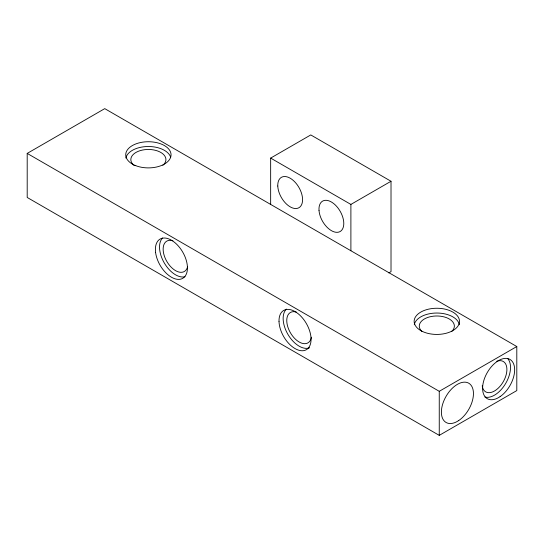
<?xml version="1.0" encoding="UTF-8"?>
<svg xmlns="http://www.w3.org/2000/svg" width="544" height="544" viewBox="0 0 544 544"><rect width="100%" height="100%" fill="white"/><g stroke="black" fill="none" stroke-linecap="round" stroke-linejoin="round"><path stroke-width="0.82" d="M27.2 153.408L104.747 108.637L516.8 346.535L516.8 390.592L439.253 435.363L27.2 197.465L27.2 153.408L439.253 391.306L516.8 346.535M270.654 204.422L270.654 158.093L310.774 134.932L391.014 181.261L391.014 271.64L388.824 272.904M270.654 158.093L350.894 204.422L391.014 181.261M439.253 391.306L439.253 435.363M350.894 204.422L350.894 250.75M496.781 361.264A17.551 10.132 -60 0 1 506.865 370.614A17.551 10.132 -60 0 1 494.897 390.755A17.551 10.132 -60 0 1 482.208 385.778M507.572 358.421A22.664 13.083 -60 0 1 505.682 383.445A22.664 13.083 -60 0 1 484.908 397.032M187.592 266.73A17.551 10.132 60 0 1 174.42 269.926A17.551 10.132 60 0 1 163.166 250.043A17.551 10.132 60 0 1 172.917 240.795M311.386 337.226A17.551 10.132 60 0 1 298.622 341.68A17.551 10.132 60 0 1 286.804 321.783A17.551 10.132 60 0 1 296.494 312.147M309.597 347.759A22.664 13.083 60 0 1 288.15 334.764A22.664 13.083 60 0 1 286.443 309.087M185.028 276.712A22.664 13.083 60 0 1 164.268 262.936A22.664 13.083 60 0 1 162.554 237.986M421.858 331.412A17.551 10.132 0 0 1 425.483 318.383A17.551 10.132 0 0 1 448.331 318.471A17.551 10.132 0 0 1 451.656 331.52M414.276 324.748A22.664 13.083 0 0 1 436.818 313.031A22.664 13.083 0 0 1 459.36 324.748M134.334 165.662A17.551 10.132 0 0 1 136.408 152.184A17.551 10.132 0 0 1 159.827 151.912A17.551 10.132 0 0 1 162.853 165.322M125.882 158.039A22.664 13.083 0 0 1 147.519 146.513A22.664 13.083 0 0 1 170.619 157.053M420.791 330.596A22.664 13.083 0 0 0 458.714 324.727A22.664 13.083 0 0 0 430.957 308.7A22.664 13.083 0 0 0 420.791 330.596M135.769 165.682A22.664 13.083 0 0 0 171 155.686A22.664 13.083 0 0 0 138.387 143.072A22.664 13.083 0 0 0 135.769 165.682M155.598 252.532A22.664 13.083 60 0 0 181.553 278.888A22.664 13.083 60 0 0 177.106 244.684A22.664 13.083 60 0 0 155.598 252.532M279.011 321.327A22.664 13.083 60 0 0 303.423 350.683A22.664 13.083 60 0 0 302.661 318.199A22.664 13.083 60 0 0 279.011 321.327M500.106 396.624A22.664 13.083 -60 0 0 511.707 360.808A22.664 13.083 -60 0 0 484.065 379.726A22.664 13.083 -60 0 0 500.106 396.624M458.735 420.532A22.664 13.083 -60 0 0 470.601 384.703A22.664 13.083 -60 0 0 442.932 403.294A22.664 13.083 -60 0 0 458.735 420.532M319.015 210.372A17.551 10.132 60 0 0 338.456 232.172A17.551 10.132 60 0 0 336.668 206.407A17.551 10.132 60 0 0 319.015 210.372M277.78 186.021A17.551 10.132 60 0 0 296.861 208.454A17.551 10.132 60 0 0 295.882 183.104A17.551 10.132 60 0 0 277.78 186.021"/></g></svg>
